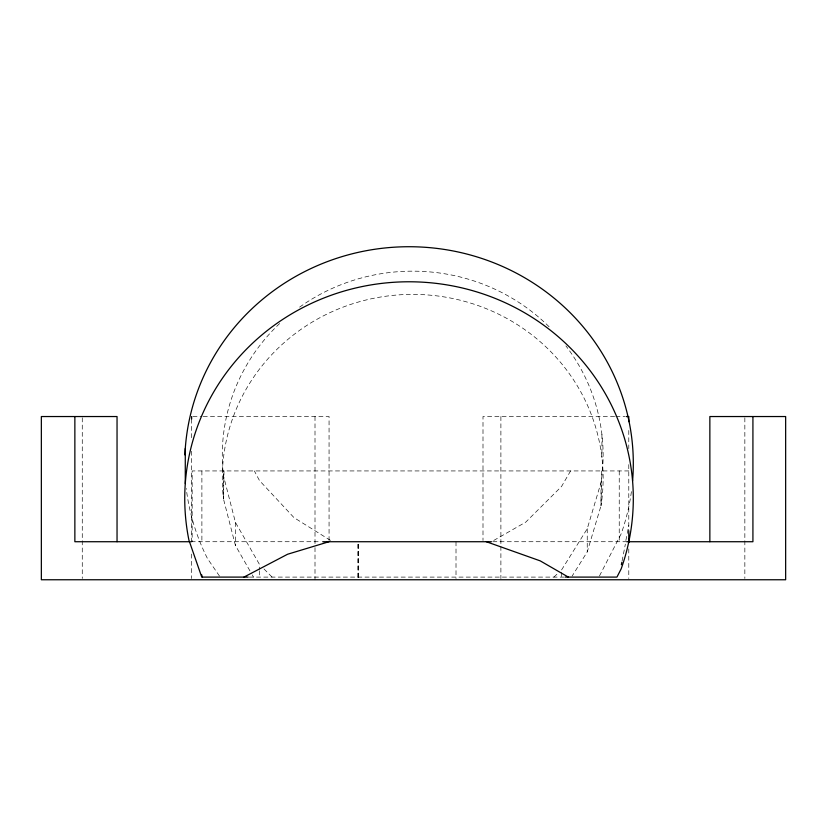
<?xml version="1.0" encoding="UTF-8"?>
<svg xmlns="http://www.w3.org/2000/svg" width="827" height="827" viewBox="0 0 827 827"><rect width="100%" height="100%" fill="white"/><g stroke="black" fill="none" stroke-linecap="round" stroke-linejoin="round"><path stroke-width="0.62" stroke-dasharray="4.13 3.1" d="M358.225 577.256L358.225 543.442M224.024 470.935L223.476 498.919L235.447 545.52L251.646 573.835M601.674 470.935L601.002 505.731L587.242 551.867L572.15 576.057M622.08 561.068L625.357 544.145M625.863 540.476L628.789 525.507M561.585 569.917L587.242 528.763L601.002 482.606A190.417 184.018 0 0 0 565.916 345.903M599.461 575.964L621.139 533.88A224.282 216.736 0 0 0 631.632 489.915M570.589 470.935L561.585 486.41L525.786 522.106L492.613 541.096M553.863 577.101L557.295 573.907M192.908 416.539L201.912 416.539M203.184 416.539L329.063 416.539L329.063 540.434M614.606 416.539L482.999 416.539L482.999 540.434M615.877 416.539L624.923 416.539M628.789 470.935L192.164 470.935L192.164 541.726M191.099 541.726L321.072 541.726M492.737 541.726L625.822 541.726M249.309 577.101L565.058 577.101M330.459 540.382L293.988 517.63L259.492 480.57L254.354 470.935M263.999 568.976L272.093 577.101M219.486 576.078L207.515 558.628A224.282 216.736 0 0 1 186.24 488.478M279.64 323.553A190.417 184.018 0 0 0 223.476 475.794L235.447 522.426L259.492 564.469L259.492 569.524M252.276 574.93L253.517 577.101M744.848 417.821L744.848 578.476M628.789 430.453L628.789 448.668M628.789 464.609L628.789 530.924M628.789 548.911L628.789 578.486M619.237 470.935L619.237 541.726M601.922 434.578L601.922 457.713M601.002 482.606L601.002 505.731A190.417 183.935 0 0 0 416.26 294.422A190.417 183.935 0 0 0 223.476 498.919L223.476 470.935M587.242 528.763L587.242 551.867M561.585 572.315L561.585 577.101M500.893 416.539L500.893 545.055M500.893 546.347L500.893 578.476M456.008 541.726L456.008 578.486M358.174 544.259L358.174 578.486M358.019 544.259L358.019 578.486M315.004 416.539L315.004 546.347M315.004 547.629L315.004 579.758M259.492 570.785L259.492 577.101M235.447 522.426L235.447 545.52M201.891 470.935L201.891 541.726M191.626 419.113L191.626 438.475M191.626 451.242L191.626 542.491M191.626 554.049L191.626 578.486M82.266 417.821L82.266 578.476M299.622 307.127A190.417 184.018 0 0 1 549.841 327.513"/><path stroke-width="1.24" d="M621.377 564.696L621.842 562.277M243.934 577.101L287.589 554.245L328.991 541.726M626.204 416.539L628.789 416.539L628.789 421.677M190.344 541.726L74.864 541.726L74.864 416.539M322.716 541.726L491.455 541.726M626.67 541.726L752.921 541.726L752.921 416.539M248.172 577.101L201.757 577.101L188.897 540.041A224.282 216.736 0 0 1 424.499 282.296A224.282 216.736 0 0 1 621.139 568.935L616.932 577.101L565.358 577.101M486.328 541.726L540.227 560.871L568.345 577.101M201.602 574.662L202.377 577.101M709.855 541.726L709.855 416.539L785.65 416.539L785.65 579.758L41.35 579.758L41.35 416.539L117.041 416.539L117.041 541.726M628.789 530.924L628.789 542.491M191.626 416.539L191.626 419.124M185.279 448.503L185.279 483.568M184.917 454.891A224.282 216.736 0 0 1 422.514 247.118A224.282 216.736 0 0 1 632.572 480.973"/></g></svg>
